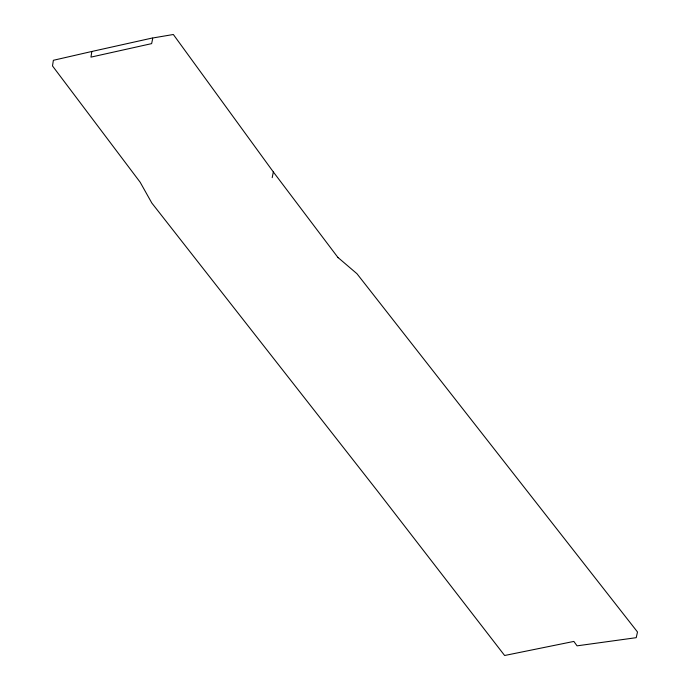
<?xml version="1.0" encoding="UTF-8"?>
<svg xmlns="http://www.w3.org/2000/svg" width="690" height="690" viewBox="0 0 690 690"><rect width="100%" height="100%" fill="white"/><g stroke="black" fill="none" stroke-linecap="round" stroke-linejoin="round"><path stroke-width="1.03" d="M152.516 37.976L91.839 51.474L90.951 57.123L151.636 43.625L152.826 37.976L173.345 34.5L273.387 172.017L338.126 257.732M272.196 177.666L273.335 171.983M91.813 51.474L53.363 60.297L52.509 65.947L140.165 182.238L151.817 203.015L378.146 491.866L504.623 655.5L573.864 641.424L577.056 645.84L636.223 637.681L637.491 631.988L356.963 273.723L337.859 257.387"/></g></svg>
